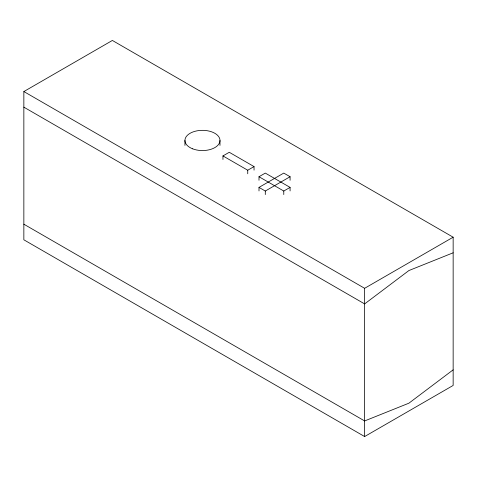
<?xml version="1.0" encoding="UTF-8"?>
<svg xmlns="http://www.w3.org/2000/svg" width="477" height="477" viewBox="0 0 477 477"><rect width="100%" height="100%" fill="white"/><g stroke="black" fill="none" stroke-linecap="round" stroke-linejoin="round"><path stroke-width="0.72" d="M453.15 369.842L408.89 403.196L364.631 420.947L23.85 224.196M23.85 91.554L112.369 40.45L453.15 237.2L453.15 385.446L364.631 436.55L23.85 239.8L23.85 91.554L364.631 288.305L453.15 237.2M222.956 159.473L222.956 155.925L229.264 152.282L254.044 166.586L254.044 170.134M222.956 155.925L247.736 170.229L254.044 166.586M258.999 180.276L258.999 176.728L265.301 173.091L290.082 187.395L290.082 190.943M258.999 190.943L258.999 187.395L283.773 173.091L290.082 176.728L290.082 180.276M258.999 187.395L265.301 191.033L290.082 176.728M258.999 176.728L283.773 191.033L290.082 187.395M453.15 252.804L408.89 270.554L364.631 303.909L23.85 107.158M364.631 288.305L364.631 436.55M283.773 191.033L283.773 194.58M265.301 191.033L265.301 194.58M247.736 170.229L247.736 173.777M219.98 140.447L219.98 145.413M184.945 140.447L184.945 145.413M192.642 148.824A17.518 10.112 0 0 0 219.939 141.174A17.518 10.112 0 0 0 194.807 131.354A17.518 10.112 0 0 0 192.642 148.824"/></g></svg>
